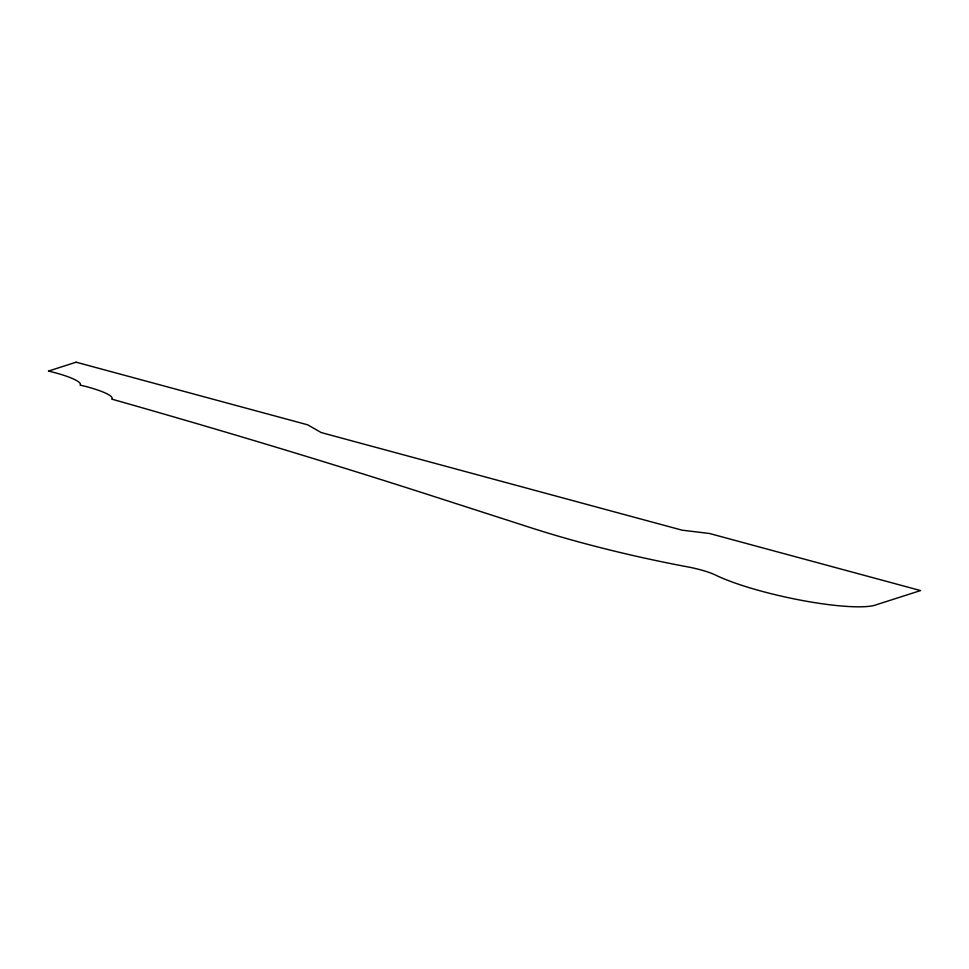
<?xml version="1.0" encoding="UTF-8"?>
<svg xmlns="http://www.w3.org/2000/svg" width="969" height="969" viewBox="0 0 969 969"><rect width="100%" height="100%" fill="white"/><g stroke="black" fill="none" stroke-linecap="round" stroke-linejoin="round"><path stroke-width="1.45" d="M76.151 362.2L48.45 371.079A37.367 6.42 12.2 0 1 80.076 385.093A36.604 6.298 12.2 0 1 111.701 399.095A2173.419 373.671 12.2 0 1 433.712 496.394L527.366 526.603A245.314 42.176 12.2 0 0 687.772 566.901A29.409 5.051 12.2 0 1 715.473 575.041A91.522 15.734 12.2 0 0 803.567 600.719A91.522 15.734 12.2 0 0 876.679 604.632L920.55 590.569L709.453 533.483L682.091 530.176L321.187 432.562L307.682 424.822L76.151 362.2"/></g></svg>
